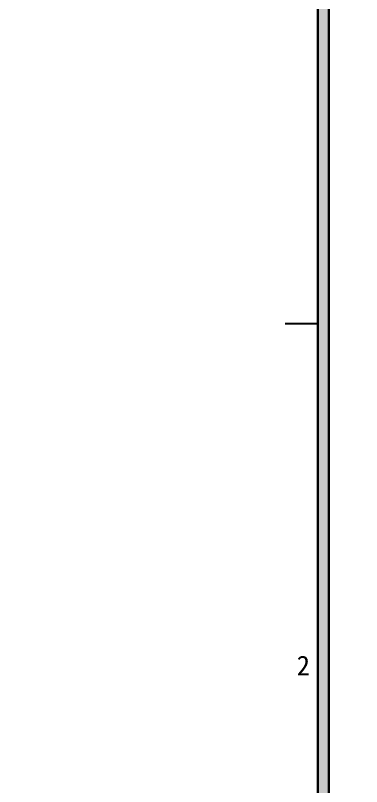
# Model space of a CAD drawing. Header units: millimetres. Extents: x -114775 to 228300, y -175499 to 108657.
# Drawn here: x -101940.5 to -101915.2, y -110717.2 to -110660.8 of the extents above; entities that cross this region are included whole.
import ezdxf
from ezdxf.enums import TextEntityAlignment as Align

# ---------------------------------------------------------------- set-up
doc = ezdxf.new("R2010")
doc.units = ezdxf.units.MM
doc.header["$LTSCALE"] = 1000
doc.layers.add('DEFPOINTS(视图框)', color=251, linetype='CONTINUOUS', plot=False)
doc.layers.add('W-图框', color=251, linetype='CONTINUOUS')
doc.styles.add('A2图框$0$ZZ', font='simhei.ttf')
doc.styles.add('WORD-2', font='simhei.ttf')
doc.styles.add('WORD-3', font='')
doc.styles.get('WORD-3').set_extended_font_data('SimSun')

# ---------------------------------------------------------------- blocks, each defined once
blk = doc.blocks.new('A2 图框')
at = {"layer": 'W-图框', "linetype": 'ByBlock'}
blk.add_hatch(color=161, dxfattribs=at).paths.add_polyline_path([(-61.8, 403), (-61, 403), (-61, 3), (-61.8, 3)])
at = {"layer": 'W-图框', "color": 7}
blk.add_line((-64.2, 353), (-61.8, 353), dxfattribs=at)
at = {"layer": 'W-图框', "color": 161, "linetype": 'ByBlock'}
for points in [[(-562, 403), (-562, 3), (-61, 3), (-61, 403)], [(-61.8, 403), (-61, 403), (-61, 3), (-61.8, 3)], [(-3, 3), (-61, 3), (-61, 403), (-3, 403)], [(-3, 3), (-61, 3), (-61, 403), (-3, 403)]]:
    blk.add_lwpolyline(points, close=True, dxfattribs=at)
at = {"layer": 'W-图框', "lineweight": 0, "ltscale": 150, "style": 'A2图框$0$ZZ'}
blk.add_text('2', height=1.446, dxfattribs=at).set_placement((-62.865, 328), align=Align.MIDDLE)
at = {"layer": 'W-图框', "color": 35, "lineweight": 0, "style": 'WORD-3', "width": 0.65}
blk.add_attdef('建设单位', text='', height=3, dxfattribs=at).set_placement((-32, 300.486), align=Align.MIDDLE)
at = {"layer": 'W-图框', "color": 35, "ltscale": 1000, "style": 'WORD-2'}
for tag, height, width, p in [('项目名称英文翻译', 3.5, 0.8, (-21.14, 246.277)), ('项目名称', 7, 0.7, (-41.375, 246.277)), ('项目名称', 7, 0.7, (-30.732, 246.277))]:
    blk.add_attdef(tag, text='', height=height, rotation=90, dxfattribs=dict(at, width=width)).set_placement(p, align=Align.MIDDLE)
at = {"layer": 'W-图框', "color": 35, "lineweight": 0, "style": 'WORD-2'}
for tag, p in [('2013.01.01', (-41.463, 175.996)), ('2013.03.01', (-13.424, 175.996)), ('2013.05.01', (-41.463, 168.996)), ('2013.06.01', (-13.424, 168.996)), ('2013.08.01', (-41.463, 161.996)), ('2013.09.01', (-13.424, 161.996)), ('2013.09.01', (-32, 112.996))]:
    blk.add_attdef(tag, text='', height=1.8, dxfattribs=at).set_placement(p, align=Align.MIDDLE)
at = {"layer": 'W-图框', "color": 35, "ltscale": 1000, "style": 'WORD-2', "width": 0.78}
blk.add_attdef('FS2011000', text='', height=3.5, dxfattribs=at).set_placement((-32, 11.452), align=Align.MIDDLE)

msp = doc.modelspace()

# ---------------------------------------------------------------- linework, layer by layer
at = {"layer": 'DEFPOINTS(视图框)', "ltscale": 0.01}
msp.add_lwpolyline([(-102418.585, -110633.387), (-101918.356, -110633.387), (-101918.356, -111033.387), (-102418.585, -111033.387)], close=True, dxfattribs=at)

# ---------------------------------------------------------------- block references
at = {"layer": 'W-图框'}
msp.add_blockref('A2 图框', (-101856.556, -111036.387), dxfattribs=at)

doc.saveas('drawing.dxf')
